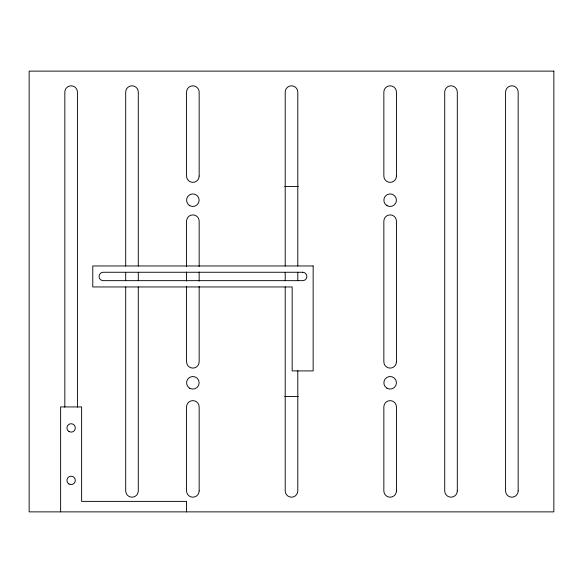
<?xml version="1.0" encoding="UTF-8"?>
<svg xmlns="http://www.w3.org/2000/svg" width="583" height="583" viewBox="0 0 583 583"><rect width="100%" height="100%" fill="white"/><g stroke="black" fill="none" stroke-linecap="round" stroke-linejoin="round"><path stroke-width="0.87" d="M284.679 186.56L298.321 186.56M284.679 396.44L298.321 396.44M297.796 266.008L297.796 92.114A6.296 6.296 0 0 0 291.5 85.818A6.296 6.296 0 0 0 285.204 92.114L285.204 266.008M297.796 272.378L297.796 280.576M297.796 370.708L297.796 490.886A6.296 6.296 0 0 1 291.5 497.182A6.296 6.296 0 0 1 285.204 490.886L285.204 286.945M285.204 272.378L285.204 280.576M199.153 266.555L199.153 221.19A6.296 6.296 0 0 0 192.856 214.894A6.296 6.296 0 0 0 186.56 221.19L186.56 266.555M199.153 271.991L199.153 281.064M199.153 286.508L199.153 361.81A6.296 6.296 0 0 1 192.856 368.106A6.296 6.296 0 0 1 186.56 361.81L186.56 286.508M186.56 271.991L186.56 281.064M186.56 511.874L186.56 501.38L81.62 501.38L81.62 406.934L60.632 406.934L60.632 511.874M138.288 266.008L138.288 92.114A6.296 6.296 0 0 0 131.991 85.818A6.296 6.296 0 0 0 125.695 92.114L125.695 266.008M138.288 272.378L138.288 280.576M138.288 286.945L138.288 490.886A6.296 6.296 0 0 1 131.991 497.182A6.296 6.296 0 0 1 125.695 490.886L125.695 286.945M125.695 272.378L125.695 280.576M77.422 407.123L77.422 92.114A6.296 6.296 0 0 0 71.126 85.818A6.296 6.296 0 0 0 64.83 92.114L64.83 407.123M553.85 71.126L29.15 71.126L29.15 511.874L553.85 511.874L553.85 71.126M313.151 265.965L92.777 265.965L92.777 286.953L292.163 286.953L292.163 370.905L313.151 370.905L313.151 265.965M302.657 272.261L103.271 272.261A4.198 4.198 0 0 0 99.074 276.459A4.198 4.198 0 0 0 103.271 280.656L302.657 280.656A4.198 4.198 0 0 0 306.855 276.459A4.198 4.198 0 0 0 302.657 272.261M518.17 490.886L518.17 92.114A6.296 6.296 0 0 0 511.874 85.818A6.296 6.296 0 0 0 505.578 92.114L505.578 490.886A6.296 6.296 0 0 0 511.874 497.182A6.296 6.296 0 0 0 518.17 490.886M457.305 490.886L457.305 92.114A6.296 6.296 0 0 0 451.009 85.818A6.296 6.296 0 0 0 444.712 92.114L444.712 490.886A6.296 6.296 0 0 0 451.009 497.182A6.296 6.296 0 0 0 457.305 490.886M396.44 176.066L396.44 92.114A6.296 6.296 0 0 0 390.144 85.818A6.296 6.296 0 0 0 383.847 92.114L383.847 176.066A6.296 6.296 0 0 0 390.144 182.362A6.296 6.296 0 0 0 396.44 176.066M396.44 361.81L396.44 221.19A6.296 6.296 0 0 0 390.144 214.894A6.296 6.296 0 0 0 383.847 221.19L383.847 361.81A6.296 6.296 0 0 0 390.144 368.106A6.296 6.296 0 0 0 396.44 361.81M396.44 490.886L396.44 406.934A6.296 6.296 0 0 0 390.144 400.638A6.296 6.296 0 0 0 383.847 406.934L383.847 490.886A6.296 6.296 0 0 0 390.144 497.182A6.296 6.296 0 0 0 396.44 490.886M199.153 176.066L199.153 92.114A6.296 6.296 0 0 0 192.856 85.818A6.296 6.296 0 0 0 186.56 92.114L186.56 176.066A6.296 6.296 0 0 0 192.856 182.362A6.296 6.296 0 0 0 199.153 176.066M199.153 490.886L199.153 406.934A6.296 6.296 0 0 0 192.856 400.638A6.296 6.296 0 0 0 186.56 406.934L186.56 490.886A6.296 6.296 0 0 0 192.856 497.182A6.296 6.296 0 0 0 199.153 490.886M69.027 431.558A4.198 4.198 0 0 0 75.324 427.922A4.198 4.198 0 0 0 69.027 424.286A4.198 4.198 0 0 0 69.027 431.558M69.027 484.028A4.198 4.198 0 0 0 75.324 480.392A4.198 4.198 0 0 0 69.027 476.756A4.198 4.198 0 0 0 69.027 484.028M189.708 205.653A6.296 6.296 0 0 0 199.153 200.202A6.296 6.296 0 0 0 189.708 194.751A6.296 6.296 0 0 0 189.708 205.653M386.995 205.653A6.296 6.296 0 0 0 396.44 200.202A6.296 6.296 0 0 0 386.995 194.751A6.296 6.296 0 0 0 386.995 205.653M386.995 388.249A6.296 6.296 0 0 0 396.44 382.798A6.296 6.296 0 0 0 386.995 377.347A6.296 6.296 0 0 0 386.995 388.249M189.708 388.249A6.296 6.296 0 0 0 199.153 382.798A6.296 6.296 0 0 0 189.708 377.347A6.296 6.296 0 0 0 189.708 388.249"/></g></svg>
